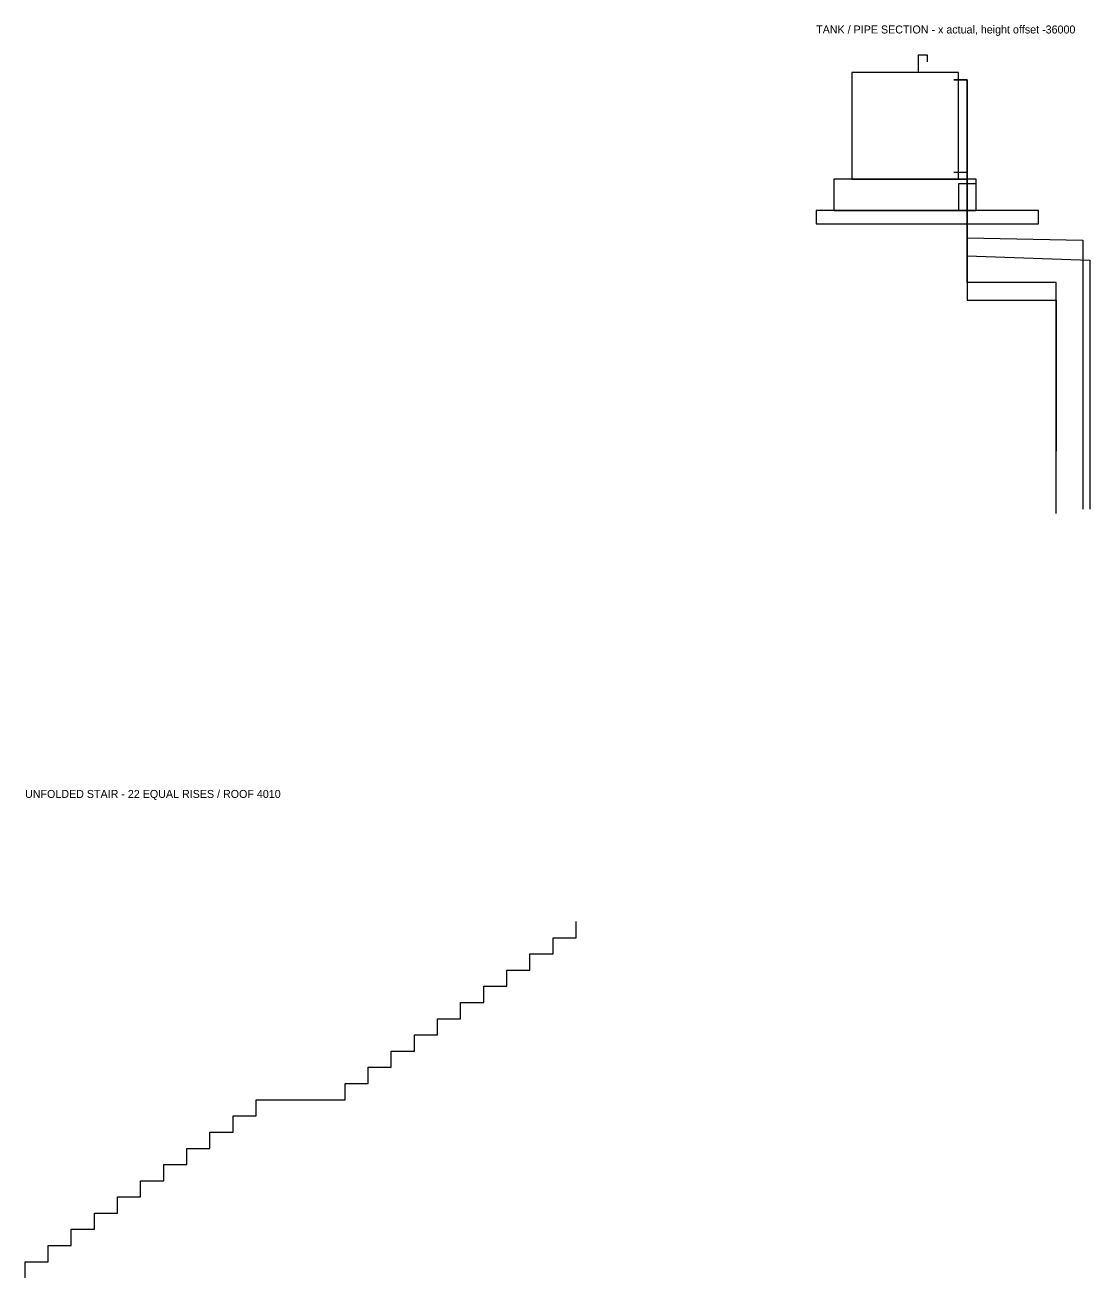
# Model space of a CAD drawing. Header units: millimetres. Extents: x -180 to 31260, y -44000 to 15420.
# Drawn here: x 1000 to 12980, y -44000 to -29905 of the extents above; entities that cross this region are included whole.
import ezdxf

# ---------------------------------------------------------------- set-up
doc = ezdxf.new("R2010")
doc.units = ezdxf.units.MM
for name, color, linetype in [('EXISTING', 8, 'Continuous'), ('PROPOSED', 3, 'Continuous'), ('TEXT', 7, 'Continuous')]:
    doc.layers.add(name, color=color, linetype=linetype)

msp = doc.modelspace()

# ---------------------------------------------------------------- linework, layer by layer
at = {"layer": 'EXISTING'}
msp.add_lwpolyline([(9900, -32140), (12400, -32140), (12400, -31990), (9900, -31990)], close=True, dxfattribs=at)
at = {"layer": 'PROPOSED'}
for p, q in [((7200, -40172), (7200, -39990)), ((6940, -40355), (6940, -40172)), ((6940, -40172), (7200, -40172)), ((6680, -40537), (6680, -40355)), ((6680, -40355), (6940, -40355)), ((6420, -40719), (6420, -40537)), ((6420, -40537), (6680, -40537)), ((6160, -40901), (6160, -40719)), ((6160, -40719), (6420, -40719)), ((5900, -41084), (5900, -40901)), ((5900, -40901), (6160, -40901)), ((5640, -41266), (5640, -41084)), ((5640, -41084), (5900, -41084)), ((5380, -41448), (5380, -41266)), ((5380, -41266), (5640, -41266)), ((5120, -41630), (5120, -41448)), ((5120, -41448), (5380, -41448)), ((4860, -41813), (4860, -41630)), ((4860, -41630), (5120, -41630)), ((4600, -41995), (4600, -41813)), ((4600, -41813), (4860, -41813)), ((3600, -42177), (3600, -41995)), ((3600, -41995), (4600, -41995)), ((3340, -42360), (3340, -42177)), ((3340, -42177), (3600, -42177)), ((3080, -42542), (3080, -42360)), ((3080, -42360), (3340, -42360)), ((2820, -42724), (2820, -42542)), ((2820, -42542), (3080, -42542)), ((2560, -42906), (2560, -42724)), ((2560, -42724), (2820, -42724)), ((2300, -43089), (2300, -42906)), ((2300, -42906), (2560, -42906)), ((2040, -43271), (2040, -43089)), ((2040, -43089), (2300, -43089)), ((1780, -43453), (1780, -43271)), ((1780, -43271), (2040, -43271)), ((1520, -43635), (1520, -43453)), ((1520, -43453), (1780, -43453)), ((1260, -43818), (1260, -43635)), ((1260, -43635), (1520, -43635)), ((1000, -44000), (1000, -43818)), ((1000, -43818), (1260, -43818))]:
    msp.add_line(p, q, dxfattribs=at)
for points in [[(11050, -30440), (11050, -30240), (11150, -30240), (11150, -30320)], [(12600, -35400), (12600, -32800), (12600, -32800), (11600, -32800), (11600, -30520), (11450, -30520)], [(11450, -30520), (11600, -30520), (11600, -32300), (12900, -32325), (12900, -32350), (12900, -35350)], [(11450, -31560), (11600, -31560), (11600, -33000), (12600, -33000), (12600, -33000), (12600, -34700)], [(10900, -31640), (10900, -31640), (11600, -31640), (11600, -32500), (12980, -32550), (12980, -32600), (12980, -35350)]]:
    msp.add_lwpolyline(points, dxfattribs=at)
for points in [[(10300, -31640), (11500, -31640), (11500, -30440), (10300, -30440)], [(10100, -31990), (11700, -31990), (11700, -31640), (10100, -31640)], [(11500, -31990), (11700, -31990), (11700, -31690), (11500, -31690)]]:
    msp.add_lwpolyline(points, close=True, dxfattribs=at)

# ---------------------------------------------------------------- texts
at = {"layer": 'TEXT'}
for s, p in [('TANK / PIPE SECTION - x actual, height offset -36000', (9900, -30000)), ('UNFOLDED STAIR - 22 EQUAL RISES / ROOF 4010', (1000, -38600))]:
    msp.add_text(s, height=90, dxfattribs=at).set_placement(p)

doc.saveas('drawing.dxf')
